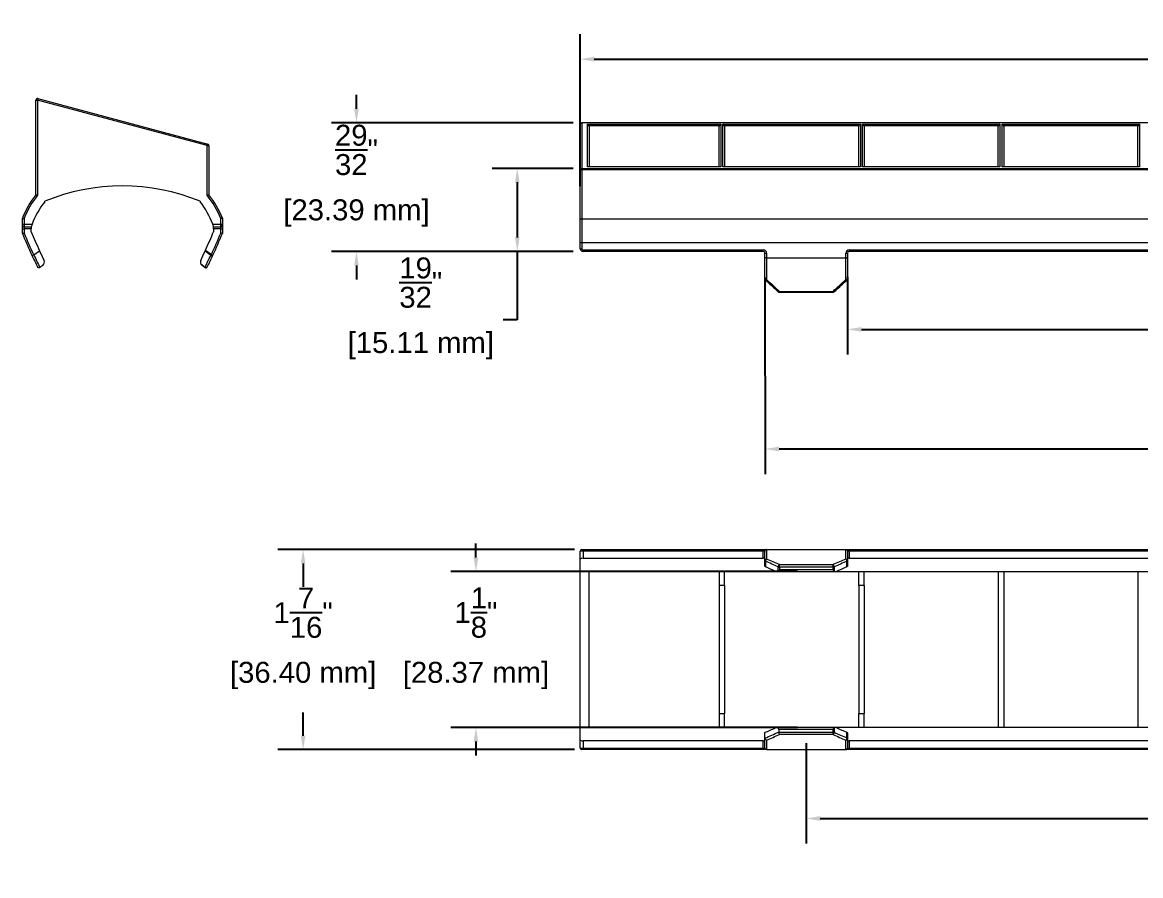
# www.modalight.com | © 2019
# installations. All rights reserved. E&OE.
# Model space of a CAD drawing. Header units: inches. Extents: x 0.1 to 20.2, y 3.3 to 17.2.
# Drawn here: x 0.08 to 8.09, y 3.35 to 9.46 of the extents above; entities that cross this region are included whole.
import ezdxf

# ---------------------------------------------------------------- set-up
doc = ezdxf.new("R2010")
doc.units = ezdxf.units.IN
doc.header["$MEASUREMENT"] = 0
doc.layers.get('Defpoints').update_dxf_attribs({"color": 1})
doc.layers.add('Asymetric', color=7, linetype='Continuous')
doc.styles.get("Standard").update_dxf_attribs({"font": 'Arial.ttf'})
doc.dimstyles.new('.1 DIM', dxfattribs={"dimscale": 0, "dimtxt": 0.15, "dimasz": 0.1, "dimexe": 0.18, "dimexo": 0.0625, "dimgap": 0.09, "dimtad": 0, "dimtih": 1, "dimtoh": 1, "dimdec": 5, "dimzin": 0, "dimdsep": 46, "dimlunit": 4, "dimtxsty": 'Standard', "dimcen": 0.09, "dimadec": 0, "dimazin": 0, "dimtfac": 1, "dimtdec": 5, "dimtofl": 0, "dimtmove": 0, "dimatfit": 3, "dimfxl": 1, "dimtolj": 1, "dimtzin": 0, "dimarcsym": 0})

# ---------------------------------------------------------------- blocks, each defined once
blk = doc.blocks.new('*D4')
at = {"layer": 'Defpoints', "color": 0, "lineweight": -2, "transparency": 16777216}
for p, q in [((4.0722, 8.285), (4.0722, 9.3736)), ((16.0722, 8.285), (16.0722, 9.3736)), ((4.1722, 9.1936), (9.4143, 9.1936)), ((15.9722, 9.1936), (10.7301, 9.1936))]:
    blk.add_line(p, q, dxfattribs=at)
at = {"layer": 'Defpoints', "color": 0, "transparency": 16777216}
for p in [(16.0722, 9.1936), (4.0722, 8.2225), (16.0722, 8.2225)]:
    blk.add_point(p, dxfattribs=at)
for points in [[(4.1722, 9.2103), (4.1722, 9.1769), (4.0722, 9.1936)], [(15.9722, 9.2103), (15.9722, 9.1769), (16.0722, 9.1936)]]:
    blk.add_solid(points, dxfattribs=at)
at = {"layer": 'Defpoints', "color": 0, "transparency": 16777216, "char_height": 0.15, "attachment_point": 5}
for s, insert in [("\\A1;1'", (10.0722, 9.3586)), ('\\A1;[304.80 mm]', (10.0722, 9.0081))]:
    blk.add_mtext(s, dxfattribs=dict(at, insert=insert))
blk = doc.blocks.new('*D5')
at = {"layer": 'Defpoints', "color": 0, "lineweight": -2, "transparency": 16777216}
for p, q in [((2.4688, 8.8381), (2.4688, 8.9381)), ((4.0215, 8.7381), (2.2888, 8.7381)), ((4.0215, 7.8171), (2.2888, 7.8171)), ((2.4688, 7.7171), (2.4688, 7.6171))]:
    blk.add_line(p, q, dxfattribs=at)
at = {"layer": 'Defpoints', "color": 0, "transparency": 16777216}
for p in [(4.084, 8.7381), (2.4688, 7.8171), (4.084, 7.8171)]:
    blk.add_point(p, dxfattribs=at)
for points in [[(2.4521, 8.8381), (2.4855, 8.8381), (2.4688, 8.7381)], [(2.4521, 7.7171), (2.4855, 7.7171), (2.4688, 7.8171)]]:
    blk.add_solid(points, dxfattribs=at)
at = {"layer": 'Defpoints', "color": 0, "transparency": 16777216, "char_height": 0.15, "attachment_point": 5}
for s, insert in [('\\A1;{\\H1x;\\S29/32;}"', (2.4688, 8.544)), ('\\A1;[23.39 mm]', (2.4688, 8.0921))]:
    blk.add_mtext(s, dxfattribs=dict(at, insert=insert))
blk = doc.blocks.new('*D7')
at = {"layer": 'Defpoints', "color": 0, "lineweight": -2, "transparency": 16777216}
for p, q in [((5.9857, 7.6349), (5.9857, 7.0789)), ((14.1587, 7.6349), (14.1587, 7.0789)), ((6.0857, 7.2589), (9.4143, 7.2589)), ((14.0587, 7.2589), (10.7301, 7.2589))]:
    blk.add_line(p, q, dxfattribs=at)
at = {"layer": 'Defpoints', "color": 0, "transparency": 16777216}
for p in [(5.9857, 7.6974), (14.1587, 7.6974), (5.9857, 7.2589)]:
    blk.add_point(p, dxfattribs=at)
for points in [[(6.0857, 7.2755), (6.0857, 7.2422), (5.9857, 7.2589)], [(14.0587, 7.2755), (14.0587, 7.2422), (14.1587, 7.2589)]]:
    blk.add_solid(points, dxfattribs=at)
at = {"layer": 'Defpoints', "color": 0, "transparency": 16777216, "char_height": 0.15, "attachment_point": 5}
for s, insert in [('\\A1;8{\\H1x;\\S3/16;}"', (10.0722, 7.5263)), ('\\A1;[207.60 mm]', (10.0722, 7.0734))]:
    blk.add_mtext(s, dxfattribs=dict(at, insert=insert))
blk = doc.blocks.new('*D8')
at = {"layer": 'Defpoints', "color": 0, "lineweight": -2, "transparency": 16777216}
for p, q in [((5.6904, 4.2959), (5.6904, 3.577)), ((14.454, 4.2959), (14.454, 3.577)), ((5.7904, 3.757), (9.4143, 3.757)), ((14.354, 3.757), (10.7301, 3.757))]:
    blk.add_line(p, q, dxfattribs=at)
at = {"layer": 'Defpoints', "color": 0, "transparency": 16777216}
for p in [(5.6904, 4.3584), (14.454, 4.3584), (14.454, 3.757)]:
    blk.add_point(p, dxfattribs=at)
for points in [[(5.7904, 3.7737), (5.7904, 3.7404), (5.6904, 3.757)], [(14.354, 3.7737), (14.354, 3.7404), (14.454, 3.757)]]:
    blk.add_solid(points, dxfattribs=at)
at = {"layer": 'Defpoints', "color": 0, "transparency": 16777216, "char_height": 0.15, "attachment_point": 5}
for s, insert in [('\\A1;8{\\H1x;\\S3/4;}"', (10.0722, 4.0225)), ('\\A1;[222.60 mm]', (10.0722, 3.5716))]:
    blk.add_mtext(s, dxfattribs=dict(at, insert=insert))
blk = doc.blocks.new('*D10')
at = {"layer": 'Defpoints', "color": 0, "lineweight": -2, "transparency": 16777216}
for p, q in [((4.0215, 8.4119), (3.4407, 8.4119)), ((3.6207, 8.3119), (3.6207, 7.9171)), ((4.0215, 7.8171), (3.4407, 7.8171)), ((3.6207, 7.8171), (3.6207, 7.3275)), ((3.6207, 7.3275), (3.5207, 7.3275))]:
    blk.add_line(p, q, dxfattribs=at)
at = {"layer": 'Defpoints', "color": 0, "transparency": 16777216}
for p in [(4.084, 8.4119), (3.6207, 7.8171), (4.084, 7.8171)]:
    blk.add_point(p, dxfattribs=at)
for points in [[(3.6041, 8.3119), (3.6374, 8.3119), (3.6207, 8.4119)], [(3.6041, 7.9171), (3.6374, 7.9171), (3.6207, 7.8171)]]:
    blk.add_solid(points, dxfattribs=at)
at = {"layer": 'Defpoints', "color": 0, "transparency": 16777216, "char_height": 0.15, "attachment_point": 5}
for s, insert in [('\\A1;{\\H1x;\\S19/32;}"', (2.9294, 7.5939)), ('\\A1;[15.11 mm]', (2.9294, 7.142))]:
    blk.add_mtext(s, dxfattribs=dict(at, insert=insert))
blk = doc.blocks.new('*D11')
at = {"layer": 'Defpoints', "color": 0, "lineweight": -2, "transparency": 16777216}
for p, q in [((4.0294, 5.6829), (1.9066, 5.6829)), ((2.0866, 5.5829), (2.0866, 5.4162)), ((2.0866, 4.3498), (2.0866, 4.5165)), ((4.0294, 4.2498), (1.9066, 4.2498))]:
    blk.add_line(p, q, dxfattribs=at)
at = {"layer": 'Defpoints', "color": 0, "transparency": 16777216}
for p in [(4.0919, 5.6829), (2.0866, 4.2498), (4.0919, 4.2498)]:
    blk.add_point(p, dxfattribs=at)
for points in [[(2.0699, 5.5829), (2.1033, 5.5829), (2.0866, 5.6829)], [(2.0699, 4.3498), (2.1033, 4.3498), (2.0866, 4.2498)]]:
    blk.add_solid(points, dxfattribs=at)
at = {"layer": 'Defpoints', "color": 0, "transparency": 16777216, "char_height": 0.15, "attachment_point": 5}
for s, insert in [('\\A1;1{\\H1x;\\S7/16;}"', (2.0866, 5.2307)), ('\\A1;[36.40 mm]', (2.0866, 4.7809))]:
    blk.add_mtext(s, dxfattribs=dict(at, insert=insert))
blk = doc.blocks.new('*D12')
at = {"layer": 'Defpoints', "color": 0, "lineweight": -2, "transparency": 16777216}
for p, q in [((3.3245, 5.6249), (3.3245, 5.7249)), ((5.6279, 5.5249), (3.1445, 5.5249)), ((5.6279, 4.4078), (3.1445, 4.4078)), ((3.3245, 4.3078), (3.3245, 4.2078))]:
    blk.add_line(p, q, dxfattribs=at)
at = {"layer": 'Defpoints', "color": 0, "transparency": 16777216}
for p in [(3.3245, 5.5249), (5.6904, 5.5249), (5.6904, 4.4078)]:
    blk.add_point(p, dxfattribs=at)
for points in [[(3.3079, 5.6249), (3.3412, 5.6249), (3.3245, 5.5249)], [(3.3079, 4.3078), (3.3412, 4.3078), (3.3245, 4.4078)]]:
    blk.add_solid(points, dxfattribs=at)
at = {"layer": 'Defpoints', "color": 0, "transparency": 16777216, "char_height": 0.15, "attachment_point": 5}
for s, insert in [('\\A1;1{\\H1x;\\S1/8;}"', (3.3245, 5.2318)), ('\\A1;[28.37 mm]', (3.3245, 4.7809))]:
    blk.add_mtext(s, dxfattribs=dict(at, insert=insert))
blk = doc.blocks.new('*D17')
at = {"layer": 'Defpoints', "color": 0, "lineweight": -2, "transparency": 16777216}
for p, q in [((5.3951, 7.6312), (5.3956, 6.2225)), ((14.7494, 7.6349), (14.7499, 6.2262)), ((5.4955, 6.4026), (9.4148, 6.4041)), ((14.6499, 6.4061), (10.7306, 6.4046))]:
    blk.add_line(p, q, dxfattribs=at)
at = {"layer": 'Defpoints', "color": 0, "transparency": 16777216}
for p in [(5.395, 7.6937), (14.7494, 7.6974), (5.3955, 6.4025)]:
    blk.add_point(p, dxfattribs=at)
for points in [[(5.4955, 6.4192), (5.4956, 6.3859), (5.3955, 6.4025)], [(14.6499, 6.4228), (14.6499, 6.3895), (14.7499, 6.4062)]]:
    blk.add_solid(points, dxfattribs=at)
at = {"layer": 'Defpoints', "color": 0, "transparency": 16777216, "char_height": 0.15, "attachment_point": 5}
for s, insert in [('\\A1;9{\\H1x;\\S11/32;}"', (10.0727, 6.6708)), ('\\A1;[237.60 mm]', (10.0727, 6.2189))]:
    blk.add_mtext(s, dxfattribs=dict(at, insert=insert))

msp = doc.modelspace()

# ---------------------------------------------------------------- linework, layer by layer
at = {"layer": 'Asymetric', "linetype": 'Continuous', "lineweight": 15}
for p, q in [((0.172207, 8.222879), (0.172207, 8.90058)), ((0.172207, 8.90058), (0.184018, 8.90058)), ((1.399943, 8.574774), (0.184018, 8.90058)), ((0.184018, 8.90058), (0.184018, 8.21875)), ((0.187075, 8.911988), (1.403, 8.586182)), ((16.060398, 8.738113), (4.08402, 8.738113)), ((4.08402, 8.738113), (4.08402, 8.73771)), ((4.08402, 8.73771), (4.08402, 8.411904)), ((16.060398, 8.73771), (4.08402, 8.73771)), ((4.072209, 8.400496), (4.072209, 8.726302)), ((4.12339, 8.727161), (5.078115, 8.727161)), ((4.12339, 8.422453), (4.12339, 8.727161)), ((5.066706, 8.715753), (4.134799, 8.715753)), ((4.135201, 8.712588), (4.135201, 8.422856)), ((5.066304, 8.422856), (5.066304, 8.712588)), ((5.078115, 8.727161), (5.078115, 8.422453)), ((5.093863, 8.727161), (6.078114, 8.727161)), ((5.093863, 8.422453), (5.093863, 8.727161)), ((6.066706, 8.715753), (5.105271, 8.715753)), ((5.105674, 8.712588), (5.105674, 8.422856)), ((6.066304, 8.422856), (6.066304, 8.712588)), ((6.078114, 8.727161), (6.078114, 8.422453)), ((6.093863, 8.727161), (7.078115, 8.727161)), ((6.093863, 8.422453), (6.093863, 8.727161)), ((7.066706, 8.715753), (6.105271, 8.715753)), ((6.105674, 8.712588), (6.105674, 8.422856)), ((7.066303, 8.422856), (7.066303, 8.712588)), ((7.078115, 8.727161), (7.078115, 8.422453)), ((7.093863, 8.727161), (8.078115, 8.727161)), ((7.093863, 8.422453), (7.093863, 8.727161)), ((8.066706, 8.715753), (7.105271, 8.715753)), ((7.105674, 8.712588), (7.105674, 8.422856)), ((8.066304, 8.422856), (8.066304, 8.712588)), ((8.078115, 8.727161), (8.078115, 8.422453)), ((1.399943, 8.21875), (1.399943, 8.574774)), ((1.399943, 8.574774), (1.411754, 8.574774)), ((1.411754, 8.574774), (1.411754, 8.222879)), ((4.08402, 8.411904), (4.08402, 8.400496)), ((4.08402, 8.411904), (16.060398, 8.411904)), ((5.078115, 8.422453), (4.12339, 8.422453)), ((5.075058, 8.422856), (4.126447, 8.422856)), ((6.078114, 8.422453), (5.093863, 8.422453)), ((6.075058, 8.422856), (5.09692, 8.422856)), ((7.078115, 8.422453), (6.093863, 8.422453)), ((7.075058, 8.422856), (6.09692, 8.422856)), ((8.078115, 8.422453), (7.093863, 8.422453)), ((8.075058, 8.422856), (7.096919, 8.422856)), ((4.072209, 8.400496), (4.08402, 8.400496)), ((4.072209, 8.044472), (4.072209, 8.400496)), ((16.060398, 8.400496), (4.08402, 8.400496)), ((4.08402, 8.400496), (4.08402, 8.048601)), ((0.235199, 8.173027), (0.235199, 8.175767)), ((1.348762, 8.175767), (1.348762, 8.173027)), ((0.075445, 8.011076), (0.075445, 8.054037)), ((0.075445, 8.011076), (0.087256, 8.011076)), ((0.075445, 8.003201), (0.075445, 8.011076)), ((0.087256, 8.051808), (0.087256, 8.011076)), ((0.087256, 8.011076), (0.145127, 8.011076)), ((0.087256, 8.011076), (0.087256, 7.99139)), ((1.438835, 8.011076), (1.496705, 8.011076)), ((1.496705, 8.011076), (1.496705, 8.051808)), ((1.496705, 8.011076), (1.508516, 8.011076)), ((1.496705, 7.99139), (1.496705, 8.011076)), ((1.508516, 8.054037), (1.508516, 8.011076)), ((1.508516, 8.011076), (1.508516, 8.003201)), ((4.072209, 7.87753), (4.072209, 8.044472)), ((4.08402, 8.048601), (4.08402, 7.879759)), ((16.060398, 8.048601), (4.08402, 8.048601)), ((0.075445, 7.979579), (0.075445, 8.003201)), ((0.075445, 7.979579), (0.087256, 7.979579)), ((0.075445, 7.945901), (0.075445, 7.979579)), ((0.138437, 7.99139), (0.087256, 7.99139)), ((0.087256, 7.99139), (0.087256, 7.979579)), ((0.138437, 7.979579), (0.087256, 7.979579)), ((0.087256, 7.979579), (0.087256, 7.948254)), ((0.138437, 7.99139), (0.138437, 7.979579)), ((0.138437, 7.958489), (0.138437, 7.979579)), ((1.496705, 7.99139), (1.445524, 7.99139)), ((1.445524, 7.979579), (1.445524, 7.99139)), ((1.496705, 7.979579), (1.445524, 7.979579)), ((1.445524, 7.979579), (1.445524, 7.958489)), ((1.496705, 7.979579), (1.496705, 7.99139)), ((1.496705, 7.979579), (1.508516, 7.979579)), ((1.496705, 7.948254), (1.496705, 7.979579)), ((1.508516, 8.003201), (1.508516, 7.979579)), ((1.508516, 7.979579), (1.508516, 7.945901)), ((4.072209, 7.836798), (4.072209, 7.87753)), ((16.060398, 7.879759), (4.08402, 7.879759)), ((4.08402, 7.879759), (4.08402, 7.836798)), ((0.158005, 7.791631), (0.198384, 7.822059)), ((1.424471, 7.788419), (1.384094, 7.818845)), ((1.387671, 7.826607), (1.429497, 7.795089)), ((4.072209, 7.836798), (4.08402, 7.836798)), ((4.091894, 7.828924), (5.383233, 7.828924)), ((4.091894, 7.817113), (4.091894, 7.828924)), ((5.383233, 7.817113), (4.091894, 7.817113)), ((5.383233, 7.817113), (5.383233, 7.828924)), ((5.395044, 7.773976), (5.395044, 7.805302)), ((5.395044, 7.805302), (5.406855, 7.805302)), ((5.395044, 7.620811), (5.395044, 7.773976)), ((5.406855, 7.805302), (5.406855, 7.771623)), ((5.406855, 7.771623), (5.973882, 7.771623)), ((5.406855, 7.771623), (5.406855, 7.61585)), ((5.973882, 7.771623), (5.973882, 7.805302)), ((5.973882, 7.805302), (5.985693, 7.805302)), ((5.973882, 7.61585), (5.973882, 7.771623)), ((5.985693, 7.805302), (5.985693, 7.773976)), ((5.985693, 7.773976), (5.985693, 7.620811)), ((5.997504, 7.828924), (14.146914, 7.828924)), ((5.997504, 7.828924), (5.997504, 7.817113)), ((14.146914, 7.817113), (5.997504, 7.817113)), ((0.22089, 7.715777), (0.20174, 7.701346)), ((1.353692, 7.727176), (1.384303, 7.704109)), ((1.382221, 7.701346), (1.363071, 7.715777)), ((5.394767, 7.615918), (5.397387, 7.613489)), ((5.395044, 7.617354), (5.395044, 7.620811)), ((5.395623, 7.615132), (5.395044, 7.616444)), ((5.498361, 7.531302), (5.882376, 7.531302)), ((5.498361, 7.52469), (5.498361, 7.531302)), ((5.882376, 7.52469), (5.882376, 7.531302)), ((5.490417, 7.527782), (5.494475, 7.524051)), ((5.493935, 7.52469), (5.498361, 7.52469)), ((5.498361, 7.52469), (5.882376, 7.52469)), ((4.072209, 5.613212), (4.072209, 5.671083)), ((4.091894, 5.671083), (4.072209, 5.671083)), ((4.072209, 5.52314), (4.072209, 5.613212)), ((4.08402, 5.682894), (4.091894, 5.682894)), ((4.091894, 5.671083), (4.091894, 5.682894)), ((4.091894, 5.682894), (5.383233, 5.682894)), ((4.091894, 5.671083), (4.091894, 5.619902)), ((5.383233, 5.671083), (4.091894, 5.671083)), ((4.091894, 5.619902), (5.383233, 5.619902)), ((5.383233, 5.671083), (5.383233, 5.682894)), ((5.383233, 5.682894), (5.406855, 5.682894)), ((5.395044, 5.671083), (5.383233, 5.671083)), ((5.383233, 5.619902), (5.383233, 5.671083)), ((5.395044, 5.619902), (5.383233, 5.619902)), ((5.395044, 5.603875), (5.395044, 5.671083)), ((5.406855, 5.682894), (5.406855, 5.614593)), ((5.406855, 5.682894), (5.973882, 5.682894)), ((5.973882, 5.614593), (5.973882, 5.682894)), ((5.973882, 5.682894), (5.997504, 5.682894)), ((5.985693, 5.671083), (5.985693, 5.603875)), ((5.997504, 5.671083), (5.985693, 5.671083)), ((5.997504, 5.619902), (5.985693, 5.619902)), ((5.997504, 5.682894), (5.997504, 5.671083)), ((5.997504, 5.682894), (14.146914, 5.682894)), ((5.997504, 5.671083), (5.997504, 5.619902)), ((14.146914, 5.671083), (5.997504, 5.671083)), ((5.997504, 5.619902), (14.146914, 5.619902)), ((5.395044, 5.562049), (5.395044, 5.603875)), ((5.398503, 5.598849), (5.398503, 5.558472)), ((5.49001, 5.52807), (5.49001, 5.558681)), ((5.498361, 5.556599), (5.498361, 5.574313)), ((5.498361, 5.574313), (5.882376, 5.574313)), ((5.882376, 5.556599), (5.498361, 5.556599)), ((5.498361, 5.556599), (5.498361, 5.537449)), ((5.882376, 5.537449), (5.498361, 5.537449)), ((5.882376, 5.556599), (5.882376, 5.574313)), ((5.882376, 5.537449), (5.882376, 5.556599)), ((5.890727, 5.558681), (5.890727, 5.52807)), ((5.982234, 5.558472), (5.982234, 5.598849)), ((5.985693, 5.603875), (5.985693, 5.562049)), ((16.072209, 5.52314), (4.072209, 5.52314)), ((4.072209, 4.409577), (4.072209, 5.52314)), ((4.135201, 4.409577), (4.135201, 5.52314)), ((5.066304, 5.52314), (5.066304, 5.42502)), ((5.105674, 5.42502), (5.105674, 5.52314)), ((5.480928, 5.524907), (5.899809, 5.524907)), ((6.066304, 5.42502), (6.066304, 5.52314)), ((6.105674, 5.42502), (6.105674, 5.52314)), ((7.066303, 5.52314), (7.066303, 4.409577)), ((7.105674, 5.52314), (7.105674, 4.409577)), ((8.066304, 5.52314), (8.066304, 4.409577)), ((5.066304, 5.42502), (5.066304, 4.507697)), ((5.105674, 5.42502), (5.066304, 5.42502)), ((5.105674, 5.42502), (5.105674, 4.507697)), ((6.066304, 5.42502), (6.066304, 4.507697)), ((6.105674, 5.42502), (6.066304, 5.42502)), ((6.105674, 5.42502), (6.105674, 4.507697)), ((5.066304, 4.507697), (5.105674, 4.507697)), ((5.066304, 4.507697), (5.066304, 4.409577)), ((5.105674, 4.409577), (5.105674, 4.507697)), ((6.066304, 4.507697), (6.105674, 4.507697)), ((6.066304, 4.409577), (6.066304, 4.507697)), ((6.105674, 4.409577), (6.105674, 4.507697)), ((16.072209, 4.409577), (4.072209, 4.409577)), ((4.072209, 4.319504), (4.072209, 4.409577)), ((5.899809, 4.407809), (5.480928, 4.407809)), ((5.395044, 4.332383), (5.395044, 4.372761)), ((5.395044, 4.261634), (5.395044, 4.330866)), ((5.493469, 4.395268), (5.493469, 4.376117)), ((5.882376, 4.395268), (5.493469, 4.395268)), ((5.493469, 4.376117), (5.882376, 4.376117)), ((5.882376, 4.358404), (5.498361, 4.358404)), ((5.882376, 4.376117), (5.882376, 4.395268)), ((5.882376, 4.358404), (5.882376, 4.376117)), ((5.890727, 4.404647), (5.890727, 4.374036)), ((5.982234, 4.333868), (5.982234, 4.374245)), ((5.985693, 4.370668), (5.985693, 4.328842)), ((5.985693, 4.328842), (5.985693, 4.261634)), ((4.072209, 4.261634), (4.072209, 4.319504)), ((4.072209, 4.261634), (4.091894, 4.261634)), ((4.091894, 4.249823), (4.08402, 4.249823)), ((4.091894, 4.312815), (4.091894, 4.261634)), ((5.383233, 4.312815), (4.091894, 4.312815)), ((4.091894, 4.249823), (4.091894, 4.261634)), ((4.091894, 4.261634), (5.383233, 4.261634)), ((5.383233, 4.249823), (4.091894, 4.249823)), ((5.383233, 4.261634), (5.383233, 4.312815)), ((5.383233, 4.312815), (5.395044, 4.312815)), ((5.383233, 4.249823), (5.383233, 4.261634)), ((5.383233, 4.261634), (5.395044, 4.261634)), ((5.406855, 4.249823), (5.383233, 4.249823)), ((5.406855, 4.318123), (5.406855, 4.249823)), ((5.406855, 4.249823), (5.973882, 4.249823)), ((5.973882, 4.249823), (5.973882, 4.318123)), ((5.997504, 4.249823), (5.973882, 4.249823)), ((5.985693, 4.312815), (5.997504, 4.312815)), ((5.985693, 4.261634), (5.997504, 4.261634)), ((5.997504, 4.312815), (5.997504, 4.261634)), ((14.146914, 4.312815), (5.997504, 4.312815)), ((5.997504, 4.261634), (5.997504, 4.249823)), ((5.997504, 4.261634), (14.146914, 4.261634)), ((14.146914, 4.249823), (5.997504, 4.249823))]:
    msp.add_line(p, q, dxfattribs=at)
at = {"layer": 'Asymetric', "linetype": 'Continuous', "lineweight": 15, "flags": 128}
for points in [[(0.187075, 8.911988), (0.187016, 8.911769), (0.186842, 8.91112), (0.18656, 8.910066), (0.18618, 8.908647), (0.185716, 8.906918), (0.185188, 8.904946), (0.184614, 8.902805), (0.184018, 8.90058)], [(1.403, 8.586182), (1.402941, 8.585963), (1.402767, 8.585314), (1.402485, 8.584259), (1.402105, 8.582841), (1.401641, 8.581112), (1.401113, 8.579139), (1.400539, 8.576999), (1.399943, 8.574774)], [(1.429497, 7.795089), (1.4288, 7.794164), (1.42811, 7.793249), (1.427434, 7.792351), (1.426777, 7.791479), (1.426146, 7.790642), (1.425548, 7.789848), (1.424988, 7.789105), (1.424471, 7.788419)], [(1.424471, 7.788419), (1.426738, 7.787288), (1.429132, 7.786516), (1.431543, 7.786138), (1.43386, 7.786174), (1.435976, 7.78662), (1.437794, 7.787456), (1.439229, 7.788643), (1.440216, 7.790128)], [(1.429497, 7.795089), (1.431588, 7.794121), (1.433599, 7.79319), (1.435452, 7.792333), (1.437076, 7.791581), (1.438409, 7.790964), (1.4394, 7.790506), (1.44001, 7.790223), (1.440216, 7.790128)], [(1.384303, 7.704109), (1.383835, 7.703487), (1.383419, 7.702936), (1.383061, 7.70246), (1.382762, 7.702064), (1.382527, 7.701752), (1.382358, 7.701527), (1.382256, 7.701391), (1.382221, 7.701346)], [(1.384303, 7.704109), (1.386537, 7.70296), (1.388897, 7.702165), (1.391276, 7.70176), (1.393568, 7.701763), (1.395667, 7.702173), (1.39748, 7.702973), (1.398925, 7.704126), (1.399935, 7.70558)], [(5.395044, 7.620811), (5.395271, 7.619843), (5.395943, 7.618913), (5.397034, 7.618055), (5.398503, 7.617303), (5.400293, 7.616686), (5.402335, 7.616228), (5.404551, 7.615945), (5.406855, 7.61585)], [(5.398819, 7.612155), (5.399425, 7.611861), (5.400453, 7.611896), (5.401776, 7.612342), (5.403333, 7.613178), (5.405052, 7.614366), (5.406855, 7.61585)], [(5.973882, 7.61585), (5.976186, 7.615945), (5.978402, 7.616228), (5.980444, 7.616686), (5.982234, 7.617303), (5.983703, 7.618055), (5.984794, 7.618913), (5.985466, 7.619843), (5.985693, 7.620811)], [(5.981918, 7.612155), (5.981312, 7.611861), (5.980284, 7.611896), (5.978961, 7.612342), (5.977404, 7.613178), (5.975685, 7.614366), (5.973882, 7.61585)], [(5.49039, 7.527786), (5.490987, 7.527482), (5.492017, 7.527485), (5.493333, 7.527896), (5.494877, 7.528695), (5.496579, 7.529848), (5.498361, 7.531302)], [(5.890348, 7.527786), (5.88975, 7.527482), (5.88872, 7.527485), (5.887404, 7.527896), (5.88586, 7.528695), (5.884158, 7.529848), (5.882376, 7.531302)]]:
    msp.add_lwpolyline(points, dxfattribs=at)
at = {"layer": 'Asymetric', "linetype": 'Continuous', "lineweight": 15}
for centre, radius, start, end in [((0.184018, 8.90058), 0.011811, 75, 180), ((4.08402, 8.726302), 0.011811, 90, 180), ((4.083823, 8.726097), 0.011615, 89.0252829, 178.9880805), ((1.399943, 8.574774), 0.011811, 0, 75), ((4.083823, 8.400291), 0.011615, 89.0249196, 178.9880758), ((0.791981, 6.825421), 1.46063, 67.5924182, 112.4075818), ((0.685931, 7.816321), 0.655135, 141.6421119, 158.7246365), ((0.685931, 7.816321), 0.643324, 141.2776918, 158.5279267), ((0.685931, 7.816321), 0.574803, 141.6421119, 160.1949981), ((0.89803, 7.816321), 0.574803, 19.8050019, 38.3578881), ((0.89803, 7.816321), 0.643324, 21.4720733, 38.7223082), ((0.89803, 7.816321), 0.655135, 21.2753635, 38.3578881), ((0.087256, 8.003201), 0.011811, 180, 270), ((3.95603, 9.554525), 4.200787, 202.5155375, 204.8355872), ((3.95603, 9.554525), 4.188976, 202.5476725, 204.9014266), ((3.95603, 9.554525), 4.137795, 202.6885316, 204.7521072), ((-2.372069, 9.554525), 4.137795, 335.3172229, 337.3114684), ((-2.372069, 9.554525), 4.188976, 335.1644128, 337.4523275), ((-2.372069, 9.554525), 4.200787, 335.1644128, 337.4844625), ((1.496705, 8.003201), 0.011811, 270, 0), ((3.95603, 9.554525), 4.200787, 204.8355872, 206.1129741), ((3.961057, 9.547855), 4.188976, 204.7871796, 206.1608966), ((3.95603, 9.554525), 4.137795, 204.7521072, 205.8152735), ((-2.372069, 9.554525), 4.137795, 334.1847265, 335.19888), ((-2.377096, 9.547855), 4.188976, 333.8870259, 335.1644128), ((-2.372069, 9.554525), 4.200787, 333.8870259, 335.1644128), ((4.091894, 7.836798), 0.019685, 180, 270), ((4.091894, 7.836798), 0.007874, 180, 270), ((5.383233, 7.805302), 0.023622, 0, 90), ((5.383233, 7.805302), 0.011811, 0, 90), ((5.997504, 7.805302), 0.023622, 90, 180), ((5.997504, 7.805302), 0.011811, 90, 180), ((0.194632, 7.710779), 0.011811, 303.7951269, 307), ((0.201935, 7.740931), 0.031496, 307, 21.8149669), ((1.382026, 7.740931), 0.031496, 158.1850331, 205.8939934), ((1.389329, 7.710779), 0.011811, 233, 333.8870259), ((5.406855, 7.620811), 0.011811, 180, 227.1275619), ((5.973882, 7.620811), 0.011811, 312.8724381, 0), ((5.498361, 7.536501), 0.011811, 227.5606564, 270), ((5.882376, 7.536501), 0.011811, 270, 312.4393436), ((4.08402, 5.671083), 0.011811, 90, 180), ((5.406334, 5.603301), 0.011305, 87.3585586, 177.0905066), ((5.414312, 5.60055), 0.0159, 117.9695587, 186.1439559), ((5.974403, 5.603301), 0.011305, 2.9094934, 92.6414414), ((5.966426, 5.600551), 0.0159, 353.8544533, 62.032032), ((5.401211, 5.604416), 0.006191, 185.0146379, 244.060785), ((5.506094, 5.560134), 0.01615, 118.6072797, 185.1630686), ((5.498036, 5.573085), 0.016489, 240.8729535, 271.132226), ((5.874643, 5.560134), 0.01615, 354.8376014, 61.3903775), ((5.882702, 5.573085), 0.016489, 268.8686871, 299.1270781), ((5.979527, 5.604415), 0.00619, 295.9351406, 354.9894365), ((5.882702, 4.359632), 0.016489, 60.8729219, 91.1313129), ((5.874643, 4.372582), 0.01615, 298.6096225, 5.1623986), ((5.966426, 4.332166), 0.0159, 297.967968, 6.1455467), ((5.974403, 4.329416), 0.011305, 267.3585586, 357.0905066), ((5.979527, 4.328301), 0.00619, 5.0105635, 64.0648594), ((4.08402, 4.261634), 0.011811, 180, 270)]:
    msp.add_arc(centre, radius, start, end, dxfattribs=at)
for centre, major_axis, ratio, start_param, end_param in [((4.12339, 8.715753), (-0.00937, 0.00937), 0.76732699, 4.05789051, 5.36688745), ((4.12339, 8.712588), (0, -0.012228), 0.96592583, 1.57079633, 1.83259571), ((5.078115, 8.712588), (0, -0.012228), 0.96592583, 4.45058959, 4.71238898), ((5.078115, 8.715753), (0.00937, 0.00937), 0.76732699, 0.91629786, 2.2252948), ((5.093863, 8.715753), (-0.00937, 0.00937), 0.76732699, 4.05789051, 5.36688745), ((5.093863, 8.712588), (0, 0.012228), 0.96592583, 4.71238898, 4.97418837), ((6.078115, 8.712588), (0, -0.012228), 0.96592583, 4.45058959, 4.71238898), ((6.078115, 8.715753), (0.00937, 0.00937), 0.76732699, 0.91629786, 2.2252948), ((6.093863, 8.715753), (-0.00937, 0.00937), 0.76732699, 4.05789051, 5.36688745), ((6.093863, 8.712588), (0, 0.012228), 0.96592583, 4.71238898, 4.97418837), ((7.078115, 8.712588), (0, -0.012228), 0.96592583, 4.45058959, 4.71238898), ((7.078115, 8.715753), (0.00937, 0.00937), 0.76732699, 0.91629786, 2.2252948), ((7.093863, 8.715753), (-0.00937, 0.00937), 0.76732699, 4.05789051, 5.36688745), ((7.093863, 8.712588), (0, 0.012228), 0.96592583, 4.71238898, 4.97418837), ((8.078115, 8.712588), (0, -0.012228), 0.96592583, 4.45058959, 4.71238898), ((8.078115, 8.715753), (0.00937, 0.00937), 0.76732699, 0.91629786, 2.2252948), ((4.12339, 8.411045), (0.00937, 0.00937), 0.76732699, 0.65449847, 0.91629786), ((5.078115, 8.411045), (-0.00937, 0.00937), 0.76732699, 5.36688745, 5.62868684), ((5.093863, 8.411045), (0.00937, 0.00937), 0.76732699, 0.65449847, 0.91629786), ((6.078115, 8.411045), (-0.00937, 0.00937), 0.76732699, 5.36688745, 5.62868684), ((6.093863, 8.411045), (0.00937, 0.00937), 0.76732699, 0.65449847, 0.91629786), ((7.078115, 8.411045), (-0.00937, 0.00937), 0.76732699, 5.36688745, 5.62868684), ((7.093863, 8.411045), (0.00937, 0.00937), 0.76732699, 0.65449847, 0.91629786), ((8.078115, 8.411045), (-0.00937, 0.00937), 0.76732699, 5.36688745, 5.62868684), ((6.289546, 9.380247), (-3.971093, 3.985118), 0.33459366, 1.68243403, 1.70472863), ((5.091191, 9.380247), (3.971093, 3.985118), 0.33459366, 4.57845667, 4.60075128), ((6.289546, 1.802308), (-3.74536, 3.762924), 0.49857832, 5.36678387, 5.38907847), ((5.091191, 1.802308), (3.74536, 3.762924), 0.49857832, 0.89410683, 0.91640144), ((6.281194, 1.797282), (3.748859, -3.748859), 0.49858161, 2.22332303, 2.24561763), ((6.272843, 1.802308), (3.703055, -3.703055), 0.49858161, 2.22851888, 2.2462192), ((5.461973, 5.556403), (0.028187, -0.028187), 0.49858161, 5.43993006, 6.2726085), ((5.099543, 1.797282), (3.748859, 3.748859), 0.49858161, 0.89597502, 0.91826963), ((5.918764, 5.556403), (0.028187, 0.028187), 0.49858161, 3.15216946, 3.9848479), ((5.107894, 1.802308), (3.703055, 3.703055), 0.49858161, 0.89537345, 0.91307377), ((5.461973, 4.376313), (0.028187, 0.028187), 0.49858161, 5.82067306, 7.12644056), ((5.918764, 4.376313), (-0.028187, 0.028187), 0.49858161, 5.43993006, 6.2726085), ((6.272843, 8.130408), (3.703055, 3.703055), 0.49858161, 4.03611067, 4.05466643), ((6.281194, 8.135434), (3.748859, 3.748859), 0.49858161, 4.0367228, 4.06069869), ((6.289546, 8.130408), (3.74536, 3.762924), 0.49857832, 4.03569949, 4.05799409), ((5.481658, 4.369009), (0.01057, 0.01057), 0.49858161, 5.76473747, 5.82067306), ((5.091191, 8.130408), (-3.74536, 3.762924), 0.49857832, 2.22519121, 2.24748582), ((5.099543, 8.135434), (-3.748859, 3.748859), 0.49858161, 2.22332303, 2.24561763), ((5.107894, 8.130408), (-3.703055, 3.703055), 0.49858161, 2.22851888, 2.2462192)]:
    msp.add_ellipse(centre, major_axis=major_axis, ratio=ratio, start_param=start_param, end_param=end_param, dxfattribs=at)
for points, knots in [([(0.172207, 8.222879), (0.172207, 8.222879), (0.17358, 8.222402), (0.177991, 8.220863), (0.18103, 8.2198), (0.184018, 8.21875)], [0, 0, 0, 0, 0.5, 0.5, 1, 1, 1, 1]), ([(1.411754, 8.222879), (1.411754, 8.222879), (1.410381, 8.222402), (1.40597, 8.220863), (1.402931, 8.2198), (1.399943, 8.21875)], [0, 0, 0, 0, 0.5, 0.5, 1, 1, 1, 1]), ([(0.075445, 8.054037), (0.075445, 8.054037), (0.076753, 8.053791), (0.081124, 8.052968), (0.084208, 8.052386), (0.087256, 8.051808)], [0, 0, 0, 0, 0.5, 0.5, 1, 1, 1, 1]), ([(0.145127, 8.011076), (0.143315, 8.006045), (0.141614, 8.001072), (0.139156, 7.993664), (0.138437, 7.99139), (0.138437, 7.99139)], [0, 0, 0, 0, 0.5, 0.5, 1, 1, 1, 1]), ([(1.445524, 7.99139), (1.445524, 7.99139), (1.444802, 7.993675), (1.442358, 8.001039), (1.440645, 8.006049), (1.438834, 8.011076)], [0, 0, 0, 0, 0.5, 0.5, 1, 1, 1, 1]), ([(1.508516, 8.054037), (1.508516, 8.054037), (1.507208, 8.053791), (1.502837, 8.052968), (1.499753, 8.052386), (1.496705, 8.051808)], [0, 0, 0, 0, 0.5, 0.5, 1, 1, 1, 1]), ([(4.08402, 8.048601), (4.080806, 8.048601), (4.077695, 8.048124), (4.073407, 8.046585), (4.072209, 8.045522), (4.072209, 8.044472)], [0, 0, 0, 0, 0.5, 0.5, 1, 1, 1, 1]), ([(0.075445, 7.945901), (0.075445, 7.945901), (0.076756, 7.946162), (0.081129, 7.947033), (0.08421, 7.947647), (0.087256, 7.948254)], [0, 0, 0, 0, 0.5, 0.5, 1, 1, 1, 1]), ([(1.508516, 7.945901), (1.508516, 7.945901), (1.507205, 7.946162), (1.502832, 7.947033), (1.499751, 7.947647), (1.496705, 7.948254)], [0, 0, 0, 0, 0.5, 0.5, 1, 1, 1, 1]), ([(4.08402, 7.879759), (4.080873, 7.879759), (4.077803, 7.879514), (4.073467, 7.87869), (4.072209, 7.878108), (4.072209, 7.87753)], [0, 0, 0, 0, 0.5, 0.5, 1, 1, 1, 1]), ([(0.156489, 7.790722), (0.153542, 7.789357), (0.150461, 7.788562), (0.145832, 7.788408), (0.144253, 7.789032), (0.143745, 7.790128)], [0, 0, 0, 0, 0.5, 0.5, 1, 1, 1, 1]), ([(5.406855, 7.771623), (5.403704, 7.771623), (5.400632, 7.771884), (5.396299, 7.772755), (5.395044, 7.773369), (5.395044, 7.773976)], [0, 0, 0, 0, 0.5, 0.5, 1, 1, 1, 1]), ([(5.973882, 7.771623), (5.977033, 7.771623), (5.980105, 7.771884), (5.984438, 7.772755), (5.985693, 7.773369), (5.985693, 7.773976)], [0, 0, 0, 0, 0.5, 0.5, 1, 1, 1, 1]), ([(0.201201, 7.700963), (0.19828, 7.699008), (0.194532, 7.6985), (0.188087, 7.700389), (0.185435, 7.702707), (0.184026, 7.70558)], [0, 0, 0, 0, 0.5, 0.5, 1, 1, 1, 1]), ([(1.353692, 7.727176), (1.354833, 7.724826), (1.356199, 7.722736), (1.359339, 7.718945), (1.361142, 7.71723), (1.363071, 7.715777)], [0, 0, 0, 0, 0.5, 0.5, 1, 1, 1, 1]), ([(5.398819, 7.612155), (5.406436, 7.605091), (5.436928, 7.576809), (5.467475, 7.548798), (5.490391, 7.527784)], [0, 0, 0, 0, 0.2497908, 1, 1, 1, 1]), ([(5.890346, 7.527784), (5.897991, 7.534781), (5.928546, 7.562747), (5.959048, 7.590983), (5.981918, 7.612155)], [0, 0, 0, 0, 0.25020742, 1, 1, 1, 1]), ([(4.091894, 5.619902), (4.086544, 5.619902), (4.081355, 5.61918), (4.074199, 5.616736), (4.072209, 5.615022), (4.072209, 5.613212)], [0, 0, 0, 0, 0.5, 0.5, 1, 1, 1, 1]), ([(5.406855, 5.682894), (5.403704, 5.682894), (5.400632, 5.681583), (5.396299, 5.67721), (5.395044, 5.674128), (5.395044, 5.671083)], [0, 0, 0, 0, 0.5, 0.5, 1, 1, 1, 1]), ([(5.973882, 5.682894), (5.977033, 5.682894), (5.980105, 5.681583), (5.984438, 5.67721), (5.985693, 5.674128), (5.985693, 5.671083)], [0, 0, 0, 0, 0.5, 0.5, 1, 1, 1, 1]), ([(5.49001, 5.52807), (5.4912, 5.52921), (5.492539, 5.530577), (5.495368, 5.533717), (5.496882, 5.53552), (5.498361, 5.537449)], [0, 0, 0, 0, 0.5, 0.5, 1, 1, 1, 1]), ([(5.890728, 5.52807), (5.889537, 5.52921), (5.888198, 5.530577), (5.885369, 5.533717), (5.883855, 5.53552), (5.882376, 5.537449)], [0, 0, 0, 0, 0.5, 0.5, 1, 1, 1, 1]), ([(5.395044, 4.330866), (5.395044, 4.32792), (5.396448, 4.324839), (5.400877, 4.32021), (5.403891, 4.318631), (5.406855, 4.318123)], [0, 0, 0, 0, 0.5, 0.5, 1, 1, 1, 1]), ([(5.49345, 4.375579), (5.493254, 4.372658), (5.493755, 4.36891), (5.495657, 4.362465), (5.497019, 4.359812), (5.498361, 4.358404)], [0, 0, 0, 0, 0.5, 0.5, 1, 1, 1, 1]), ([(5.890728, 4.404647), (5.889537, 4.403506), (5.888198, 4.402139), (5.885369, 4.399), (5.883855, 4.397197), (5.882376, 4.395268)], [0, 0, 0, 0, 0.5, 0.5, 1, 1, 1, 1]), ([(4.072209, 4.319504), (4.072209, 4.317693), (4.074173, 4.315992), (4.081359, 4.313533), (4.086538, 4.312815), (4.091894, 4.312815)], [0, 0, 0, 0, 0.5, 0.5, 1, 1, 1, 1]), ([(5.406855, 4.249823), (5.403704, 4.249823), (5.400632, 4.251134), (5.396299, 4.255507), (5.395044, 4.258588), (5.395044, 4.261634)], [0, 0, 0, 0, 0.5, 0.5, 1, 1, 1, 1]), ([(5.973882, 4.249823), (5.977033, 4.249823), (5.980105, 4.251134), (5.984438, 4.255507), (5.985693, 4.258588), (5.985693, 4.261634)], [0, 0, 0, 0, 0.5, 0.5, 1, 1, 1, 1])]:
    msp.add_open_spline(points, degree=3, knots=knots, dxfattribs=at)
for points in [[(0.156489, 7.790722), (0.157023, 7.790969), (0.157534, 7.791277), (0.158005, 7.791631)], [(1.384094, 7.818845), (1.385047, 7.820908), (1.386344, 7.82372), (1.387671, 7.826607)], [(5.398503, 5.558472), (5.396282, 5.559425), (5.395044, 5.560722), (5.395044, 5.562049)], [(5.985693, 5.562049), (5.985693, 5.560722), (5.984456, 5.559425), (5.982234, 5.558472)], [(5.395044, 4.330866), (5.395044, 4.331401), (5.395044, 4.331912), (5.395044, 4.332383)], [(5.982234, 4.374245), (5.984456, 4.373291), (5.985693, 4.371995), (5.985693, 4.370668)]]:
    msp.add_open_spline(points, degree=3, dxfattribs=at)

# ---------------------------------------------------------------- dimensions: what is measured, and where the dimension line sits
at = {"layer": 'Defpoints'}
dim = msp.add_linear_dim(base=(16.072209, 9.193589), p1=(4.072209, 8.222484), p2=(16.072209, 8.222484), dimstyle='.1 DIM', override={"dimscale": 1, "dimpost": '\\X'}, dxfattribs=at)
dim.commit()
dim.dimension.update_dxf_attribs({"geometry": '*D4', "text_midpoint": (10.072209, 9.193589)})
for base, p1, p2, picture, middle in [((2.468808, 7.817113), (4.08402, 8.738113), (4.08402, 7.817113), '*D5', (2.468808, 8.277613)), ((3.620727, 7.817113), (4.08402, 8.411904), (4.08402, 7.817113), '*D10', (2.929363, 7.327458)), ((2.086604, 4.249823), (4.091894, 5.682894), (4.091894, 4.249823), '*D11', (2.086604, 4.966358))]:
    dim = msp.add_linear_dim(base=base, p1=p1, p2=p2, angle=90, dimstyle='.1 DIM', override={"dimscale": 1, "dimpost": '\\X'}, dxfattribs=at)
    dim.commit()
    dim.dimension.update_dxf_attribs({"geometry": picture, "text_midpoint": middle, "dimtype": 160})
dim = msp.add_aligned_dim(p1=(14.749374, 7.697393), p2=(5.395044, 7.693737), distance=1.291225, dimstyle='.1 DIM', override={"dimscale": 1, "dimpost": '\\X'}, dxfattribs=at)
dim.commit()
dim.dimension.update_dxf_attribs({"geometry": '*D17', "text_midpoint": (10.072714, 6.404341)})
for base, p1, p2, picture, middle in [((5.985693, 7.25888), (14.158725, 7.697393), (5.985693, 7.697393), '*D7', (10.072209, 7.25888)), ((14.454049, 3.75705), (5.690369, 4.358404), (14.454049, 4.358404), '*D8', (10.072209, 3.75705))]:
    dim = msp.add_linear_dim(base=base, p1=p1, p2=p2, dimstyle='.1 DIM', override={"dimscale": 1, "dimpost": '\\X'}, dxfattribs=at)
    dim.commit()
    dim.dimension.update_dxf_attribs({"geometry": picture, "text_midpoint": middle, "dimtype": 160})
dim = msp.add_linear_dim(base=(3.324524, 5.524907), p1=(5.690369, 4.407809), p2=(5.690369, 5.524907), angle=90, dimstyle='.1 DIM', override={"dimscale": 1, "dimpost": '\\X'}, dxfattribs=at)
dim.commit()
dim.dimension.update_dxf_attribs({"geometry": '*D12', "text_midpoint": (3.324524, 4.966358)})

doc.saveas('drawing.dxf')
